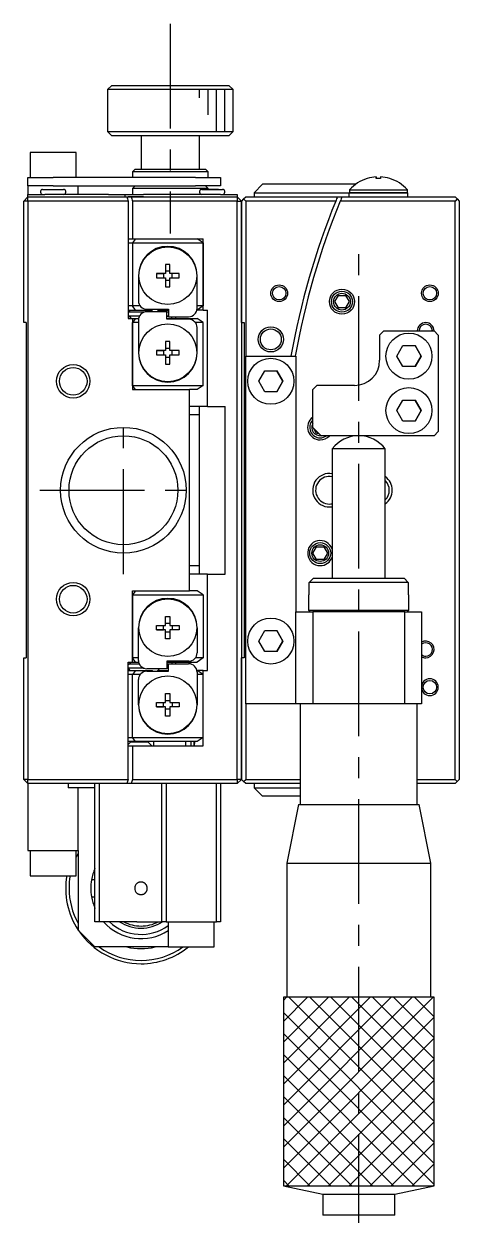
# Model space of a CAD drawing. Extents: x -157 to 403, y -26 to 311.
# Drawn here: x -82.5 to -30.5, y 98.4 to 240.5 of the extents above; entities that cross this region are included whole.
import ezdxf

# ---------------------------------------------------------------- set-up
doc = ezdxf.new("R2010")
doc.units = 0
doc.header["$LTSCALE"] = 10
doc.linetypes.add('CENTER', pattern=[2, 1.25, -0.25, 0.25, -0.25])
doc.layers.get('0').update_dxf_attribs({"linetype": 'CONTINUOUS'})
doc.layers.add('CENTER', color=1, linetype='CENTER')

msp = doc.modelspace()

# ---------------------------------------------------------------- linework, layer by layer
at = {"color": 7, "linetype": 'CONTINUOUS'}
for p, q in [((-72.009041, 233.151845), (-72.509041, 232.651845)), ((-72.009041, 233.151845), (-65.009041, 233.151845)), ((-65.009041, 233.151845), (-58.009041, 233.151845)), ((-57.509041, 232.651845), (-58.009041, 233.151845)), ((-65.009041, 232.651845), (-72.509041, 232.651845)), ((-72.509041, 232.651845), (-72.509041, 227.651845)), ((-57.509041, 232.651845), (-65.009041, 232.651845)), ((-57.509041, 227.651845), (-57.509041, 232.651845)), ((-72.509041, 227.651845), (-65.009041, 227.651845)), ((-72.509041, 227.651845), (-72.009041, 227.151845)), ((-65.009041, 227.651845), (-57.509041, 227.651845)), ((-58.009041, 227.151845), (-57.509041, 227.651845)), ((-65.009041, 227.151845), (-72.009041, 227.151845)), ((-68.509041, 227.151845), (-68.509041, 223.151845)), ((-58.009041, 227.151845), (-65.009041, 227.151845)), ((-61.509041, 223.151845), (-61.509041, 227.151845)), ((-79.00904, 225.151845), (-81.75904, 225.151845)), ((-81.75904, 225.151845), (-81.75904, 222.151845)), ((-76.25904, 225.151845), (-79.00904, 225.151845)), ((-76.25904, 222.151845), (-76.25904, 225.151845)), ((-82.00904, 221.151845), (-82.00904, 222.151845)), ((-82.00904, 222.151845), (-79.00904, 222.151845)), ((-62.00904, 222.151845), (-79.00904, 222.151845)), ((-69.20904, 223.151845), (-69.50904, 222.851845)), ((-65.00904, 222.851845), (-69.50904, 222.851845)), ((-69.50904, 222.851845), (-69.50904, 222.151845)), ((-69.20904, 223.151845), (-65.00904, 223.151845)), ((-65.00904, 223.151845), (-60.80904, 223.151845)), ((-60.50904, 222.851845), (-65.00904, 222.851845)), ((-62.00904, 222.151845), (-59.00904, 222.151845)), ((-60.50904, 222.851845), (-60.80904, 223.151845)), ((-60.50904, 222.151845), (-60.50904, 222.851845)), ((-59.00904, 222.151845), (-59.00904, 221.151845)), ((-41.497514, 222.042274), (-41.500777, 222.048965)), ((-41.497514, 222.042274), (-41.500777, 222.048965)), ((-40.409728, 222.042274), (-40.409728, 222.237126)), ((-40.409728, 222.237126), (-40.409728, 222.042274)), ((-39.889728, 222.042274), (-40.409728, 222.042274)), ((-39.889728, 222.237126), (-39.889728, 222.042274)), ((-38.798679, 222.048965), (-38.801943, 222.042274)), ((-38.798679, 222.048965), (-38.801943, 222.042274)), ((-79.00904, 221.151845), (-82.00904, 221.151845)), ((-82.00904, 221.151845), (-82.00904, 220.151845)), ((-80.50904, 220.501845), (-80.50904, 220.401845)), ((-80.25904, 220.751845), (-79.00904, 220.751845)), ((-79.75904, 220.751845), (-79.13404, 220.751845)), ((-79.13404, 220.751845), (-78.88404, 220.751845)), ((-79.00904, 221.151845), (-62.00904, 221.151845)), ((-79.00904, 220.751845), (-77.75904, 220.751845)), ((-78.88404, 220.751845), (-78.25904, 220.751845)), ((-77.50904, 220.401845), (-77.50904, 220.501845)), ((-76.00904, 220.151845), (-76.00904, 221.151845)), ((-69.209041, 221.151845), (-69.509041, 220.851845)), ((-65.009042, 220.851845), (-69.509041, 220.851845)), ((-69.509041, 220.851845), (-69.509041, 220.151845)), ((-60.509041, 220.851845), (-65.009042, 220.851845)), ((-59.00904, 221.151845), (-62.00904, 221.151845)), ((-61.50904, 220.501845), (-61.50904, 220.401845)), ((-61.25904, 220.751845), (-58.75904, 220.751845)), ((-61.25904, 220.751845), (-60.13404, 220.751845)), ((-60.509041, 220.851845), (-60.809041, 221.151845)), ((-60.75904, 220.751845), (-60.13404, 220.751845)), ((-60.13404, 220.751845), (-60.75904, 220.751845)), ((-60.509041, 220.751845), (-60.509041, 220.851845)), ((-60.13404, 220.751845), (-59.88404, 220.751845)), ((-59.88404, 220.751845), (-60.13404, 220.751845)), ((-60.13404, 220.751845), (-59.88404, 220.751845)), ((-59.88404, 220.751845), (-58.75904, 220.751845)), ((-59.25904, 220.751845), (-59.88404, 220.751845)), ((-59.88404, 220.751845), (-59.25904, 220.751845)), ((-58.50904, 220.401845), (-58.50904, 220.501845)), ((-54.00904, 221.351845), (-55.00904, 220.351845)), ((-55.00904, 220.351845), (-47.50904, 220.351845)), ((-55.00904, 220.351845), (-55.00904, 219.851845)), ((-47.50904, 221.351845), (-54.00904, 221.351845)), ((-42.882859, 221.351845), (-47.50904, 221.351845)), ((-47.50904, 220.351845), (-43.658271, 220.351845)), ((-43.658271, 219.851845), (-43.658271, 220.351845)), ((-36.658271, 220.351845), (-43.658271, 220.351845)), ((-43.599728, 220.351845), (-43.658271, 220.351845)), ((-43.599728, 220.694459), (-36.699728, 220.694459)), ((-43.599728, 220.694459), (-43.599728, 220.351845)), ((-43.599728, 220.351845), (-36.699728, 220.351845)), ((-36.699728, 220.351845), (-36.699728, 220.694459)), ((-36.658271, 220.351845), (-36.699728, 220.351845)), ((-36.658271, 219.851845), (-36.658271, 220.351845)), ((-36.649728, 219.851845), (-36.649728, 220.351845)), ((-82.00904, 219.851845), (-82.50904, 219.351845)), ((-82.00904, 219.351845), (-82.50904, 219.351845)), ((-82.50904, 204.851845), (-82.50904, 219.351845)), ((-82.00904, 219.851845), (-82.00904, 220.151845)), ((-82.00904, 220.151845), (-80.00904, 220.151845)), ((-82.00904, 219.351845), (-82.00904, 219.851845)), ((-82.00904, 219.851845), (-80.00904, 219.851845)), ((-70.053552, 219.351845), (-82.00904, 219.351845)), ((-82.00904, 219.351845), (-82.00904, 150.351845)), ((-79.80904, 220.151845), (-80.00904, 220.151845)), ((-80.00904, 219.851845), (-72.38397, 219.851845)), ((-80.00904, 219.851845), (-72.38397, 219.851845)), ((-78.20904, 220.151845), (-79.80904, 220.151845)), ((-72.38397, 220.151845), (-78.20904, 220.151845)), ((-72.38397, 220.151845), (-70.38397, 220.151845)), ((-72.38397, 219.851845), (-70.212048, 219.851845)), ((-70.38397, 220.151845), (-70.127062, 220.151845)), ((-70.38397, 219.851845), (-70.38397, 220.151845)), ((-70.127062, 220.151845), (-68.212336, 220.151845)), ((-70.127062, 219.851845), (-69.687793, 219.851845)), ((-69.687793, 219.851845), (-70.127062, 219.851845)), ((-70.053552, 219.351845), (-70.053552, 205.351845)), ((-69.687793, 219.851845), (-68.212336, 219.851845)), ((-68.212336, 219.851845), (-69.687793, 219.851845)), ((-69.528534, 219.351845), (-69.528534, 214.851845)), ((-57.00904, 219.351845), (-69.528534, 219.351845)), ((-59.00904, 220.151845), (-68.212336, 220.151845)), ((-68.212336, 219.851845), (-59.00904, 219.851845)), ((-68.212336, 219.851845), (-59.00904, 219.851845)), ((-59.00904, 220.151845), (-57.00904, 220.151845)), ((-59.00904, 219.851845), (-57.00904, 219.851845)), ((-57.00904, 220.151845), (-57.00904, 219.851845)), ((-57.00904, 219.851845), (-56.50904, 219.351845)), ((-57.00904, 219.851845), (-57.00904, 219.351845)), ((-57.00904, 219.351845), (-56.50904, 219.351845)), ((-57.00904, 150.351845), (-57.00904, 219.351845)), ((-56.25904, 219.601845), (-56.50904, 219.351845)), ((-56.50904, 204.851845), (-56.50904, 219.351845)), ((-56.50904, 219.351845), (-56.50904, 204.851845)), ((-56.25904, 219.601845), (-56.00904, 219.851845)), ((-56.00904, 219.351845), (-56.25904, 219.601845)), ((-56.00904, 219.851845), (-45.05045, 219.851845)), ((-45.255721, 219.351845), (-56.00904, 219.351845)), ((-56.00904, 219.351845), (-56.00904, 200.851845)), ((-45.05045, 219.851845), (-44.50904, 219.851845)), ((-31.00904, 219.351845), (-44.715631, 219.351845)), ((-44.50904, 219.851845), (-31.00904, 219.851845)), ((-31.00904, 219.851845), (-30.75904, 219.601845)), ((-30.75904, 219.601845), (-31.00904, 219.351845)), ((-31.00904, 150.351845), (-31.00904, 219.351845)), ((-30.75904, 219.601845), (-30.50904, 219.351845)), ((-30.50904, 219.351845), (-30.50904, 150.351845)), ((-70.053552, 214.851845), (-69.528534, 214.851845)), ((-69.163308, 214.851845), (-69.528534, 214.351845)), ((-69.528534, 214.851845), (-61.093582, 214.851845)), ((-61.093582, 214.351845), (-61.794528, 214.851845)), ((-61.093582, 214.351845), (-61.093582, 214.851845)), ((-70.053552, 214.351845), (-69.528534, 214.351845)), ((-69.528534, 214.351845), (-61.093582, 214.351845)), ((-69.528534, 214.351845), (-69.528534, 206.851845)), ((-61.093582, 214.351845), (-61.093582, 206.851845)), ((-61.093582, 206.851845), (-61.093582, 214.351845)), ((-68.819583, 210.451845), (-68.819583, 207.451845)), ((-65.571041, 210.711845), (-66.658827, 210.711845)), ((-66.658827, 210.711845), (-66.658827, 210.191845)), ((-66.658827, 210.711845), (-65.834349, 210.711845)), ((-65.571041, 210.711845), (-65.834349, 210.711845)), ((-65.834349, 210.711845), (-65.834349, 210.191845)), ((-65.051041, 211.79963), (-65.571041, 211.79963)), ((-65.571041, 211.79963), (-65.571041, 210.711845)), ((-65.051041, 210.975153), (-65.571041, 210.975153)), ((-65.051041, 210.711845), (-65.051041, 211.79963)), ((-63.963255, 210.711845), (-65.051041, 210.711845)), ((-64.787733, 210.711845), (-65.051041, 210.711845)), ((-63.963255, 210.711845), (-64.787733, 210.711845)), ((-64.787733, 210.191845), (-64.787733, 210.711845)), ((-63.963255, 210.191845), (-63.963255, 210.711845)), ((-61.819583, 206.551845), (-61.819583, 210.451845)), ((-66.658827, 210.191845), (-65.571041, 210.191845)), ((-65.571041, 210.191845), (-65.571041, 209.104059)), ((-65.571041, 209.928537), (-65.051041, 209.928537)), ((-65.571041, 209.104059), (-65.051041, 209.104059)), ((-65.051041, 210.191845), (-63.963255, 210.191845)), ((-65.051041, 209.104059), (-65.051041, 210.191845)), ((-45.375066, 207.351845), (-44.942053, 208.101845)), ((-44.942053, 208.101845), (-44.076027, 208.101845)), ((-44.076027, 208.101845), (-43.643015, 207.351845)), ((-69.528534, 206.851845), (-70.053552, 206.851845)), ((-70.053552, 206.351845), (-69.163308, 206.351845)), ((-69.84891, 206.351832), (-70.016567, 206.101821)), ((-68.619584, 206.851845), (-69.528534, 206.851845)), ((-69.163308, 206.351845), (-69.528534, 206.851845)), ((-69.163308, 206.351845), (-67.190531, 206.351845)), ((-67.819583, 206.451845), (-65.219583, 206.451845)), ((-67.819583, 206.451845), (-65.219583, 206.451845)), ((-65.411041, 206.151845), (-67.811041, 206.151845)), ((-67.190531, 206.351845), (-67.05283, 206.451971)), ((-66.288099, 206.151845), (-66.580173, 206.451845)), ((-66.482815, 206.351845), (-65.219583, 206.351845)), ((-65.411041, 205.251845), (-65.411041, 206.151845)), ((-65.219583, 206.451845), (-65.219583, 205.551845)), ((-61.839788, 206.351845), (-61.794528, 206.351845)), ((-61.093582, 206.851845), (-61.819583, 206.851845)), ((-61.093582, 206.851845), (-61.794528, 206.351845)), ((-61.093582, 206.351845), (-61.794528, 206.351845)), ((-61.093582, 206.351845), (-61.093582, 206.851845)), ((-61.093582, 206.351845), (-60.564025, 206.351845)), ((-60.564025, 194.851845), (-60.564025, 206.351845)), ((-44.942053, 206.601845), (-45.375066, 207.351845)), ((-44.076027, 206.601845), (-44.942053, 206.601845)), ((-43.643015, 207.351845), (-44.076027, 206.601845)), ((-82.20904, 204.851845), (-82.50904, 204.851845)), ((-82.20904, 204.851845), (-82.20904, 164.851845)), ((-68.123291, 206.101845), (-70.053552, 206.101845)), ((-68.704069, 205.601845), (-70.053552, 205.601845)), ((-69.903282, 205.601843), (-70.053552, 205.601843)), ((-70.053552, 205.601843), (-69.939597, 205.601843)), ((-69.939597, 205.601843), (-70.053552, 205.601843)), ((-70.053552, 205.351845), (-69.528534, 205.351845)), ((-69.939597, 205.601843), (-69.696205, 205.351845)), ((-68.70407, 205.601843), (-69.903282, 205.601843)), ((-69.163308, 205.351845), (-69.528534, 204.851845)), ((-69.528534, 205.351845), (-69.163308, 205.351845)), ((-69.528534, 205.351845), (-69.528534, 204.851845)), ((-68.811041, 204.851845), (-69.528534, 204.851845)), ((-69.528534, 197.351845), (-69.528534, 204.851845)), ((-69.528534, 204.851845), (-69.528534, 197.351845)), ((-69.163308, 205.351845), (-68.790837, 205.351845)), ((-68.811041, 205.151845), (-68.811041, 201.251845)), ((-65.219583, 206.101845), (-65.411041, 206.101845)), ((-65.219583, 205.601845), (-65.411041, 205.601845)), ((-65.411041, 205.601845), (-65.219583, 205.601845)), ((-65.411041, 205.351845), (-63.77722, 205.351845)), ((-62.811041, 205.251845), (-65.411041, 205.251845)), ((-65.219583, 205.551845), (-62.819583, 205.551845)), ((-65.219583, 205.551845), (-62.819583, 205.551845)), ((-64.81873, 205.351957), (-64.798779, 205.551939)), ((-64.400835, 205.551924), (-64.378492, 205.35192)), ((-63.849199, 205.251873), (-63.77722, 205.351845)), ((-63.77722, 205.351845), (-61.794528, 205.351845)), ((-61.093582, 204.851845), (-62.011041, 204.851845)), ((-61.093582, 204.851845), (-61.794528, 205.351845)), ((-61.093582, 197.351845), (-61.093582, 204.851845)), ((-56.50904, 204.851845), (-56.20904, 204.851845)), ((-56.50904, 204.851845), (-56.50904, 164.851845)), ((-56.20904, 204.851845), (-56.20904, 164.851845)), ((-61.811041, 201.251845), (-61.811041, 204.251845)), ((-39.50904, 203.851845), (-40.00904, 203.351845)), ((-40.00904, 203.351845), (-40.00904, 200.351845)), ((-39.50904, 203.851845), (-33.50904, 203.851845)), ((-33.00904, 203.351845), (-33.50904, 203.851845)), ((-33.00904, 203.351845), (-33.00904, 191.851845)), ((-65.051041, 202.59963), (-65.571041, 202.59963)), ((-65.571041, 202.59963), (-65.571041, 201.511845)), ((-65.051041, 201.511845), (-65.051041, 202.59963)), ((-37.952416, 200.851845), (-37.230728, 202.101845)), ((-37.230728, 202.101845), (-35.787352, 202.101845)), ((-35.787352, 202.101845), (-35.065664, 200.851845)), ((-35.065664, 200.851845), (-35.787352, 202.101845)), ((-65.571041, 201.511845), (-66.658827, 201.511845)), ((-66.658827, 201.511845), (-66.658827, 200.991845)), ((-66.658827, 201.511845), (-65.834349, 201.511845)), ((-66.658827, 200.991845), (-65.571041, 200.991845)), ((-65.571041, 201.511845), (-65.834349, 201.511845)), ((-65.834349, 201.511845), (-65.834349, 200.991845)), ((-65.051041, 201.775153), (-65.571041, 201.775153)), ((-65.571041, 200.991845), (-65.571041, 199.904059)), ((-65.571041, 200.728537), (-65.051041, 200.728537)), ((-63.963255, 201.511845), (-65.051041, 201.511845)), ((-64.787733, 201.511845), (-65.051041, 201.511845)), ((-65.051041, 200.991845), (-63.963255, 200.991845)), ((-65.051041, 199.904059), (-65.051041, 200.991845)), ((-63.963255, 201.511845), (-64.787733, 201.511845)), ((-64.787733, 200.991845), (-64.787733, 201.511845)), ((-63.963255, 200.991845), (-63.963255, 201.511845)), ((-56.00904, 159.351845), (-56.00904, 200.851845)), ((-56.00904, 200.851845), (-50.00904, 200.851845)), ((-50.00904, 200.851845), (-50.00904, 170.351845)), ((-37.230728, 199.601845), (-37.952416, 200.851845)), ((-35.065664, 200.851845), (-35.787352, 199.601845)), ((-35.787352, 199.601845), (-35.065664, 200.851845)), ((-65.571041, 199.904059), (-65.051041, 199.904059)), ((-54.452416, 197.851845), (-53.730728, 199.101845)), ((-53.730728, 199.101845), (-52.287352, 199.101845)), ((-52.287352, 199.101845), (-51.565664, 197.851845)), ((-51.565664, 197.851845), (-52.287352, 199.101845)), ((-35.787352, 199.601845), (-37.230728, 199.601845)), ((-53.730728, 196.601845), (-54.452416, 197.851845)), ((-51.565664, 197.851845), (-52.287352, 196.601845)), ((-52.287352, 196.601845), (-51.565664, 197.851845)), ((-69.528534, 197.351845), (-61.093582, 197.351845)), ((-69.163308, 196.851845), (-69.528534, 197.351845)), ((-69.528534, 197.351845), (-69.528534, 196.851845)), ((-69.528534, 196.851845), (-62.70904, 196.851845)), ((-61.794528, 196.851845), (-62.70904, 196.851845)), ((-62.70904, 172.851845), (-62.70904, 196.851845)), ((-61.093582, 197.351845), (-61.794528, 196.851845)), ((-52.287352, 196.601845), (-53.730728, 196.601845)), ((-47.50904, 197.351845), (-48.00904, 196.851845)), ((-48.00904, 192.351845), (-48.00904, 196.851845)), ((-43.00904, 197.351845), (-47.50904, 197.351845)), ((-60.564025, 194.851845), (-62.70904, 194.851845)), ((-61.50904, 174.851845), (-61.50904, 194.851845)), ((-60.564025, 194.851845), (-58.442691, 194.851845)), ((-58.442691, 174.851845), (-58.442691, 194.851845)), ((-37.952416, 194.351845), (-37.230728, 195.601845)), ((-37.230728, 195.601845), (-35.787352, 195.601845)), ((-35.787352, 195.601845), (-35.065664, 194.351845)), ((-35.065664, 194.351845), (-35.787352, 195.601845)), ((-61.50904, 193.851845), (-62.70904, 193.851845)), ((-37.230728, 193.101845), (-37.952416, 194.351845)), ((-35.065664, 194.351845), (-35.787352, 193.101845)), ((-35.787352, 193.101845), (-35.065664, 194.351845)), ((-48.00904, 192.351845), (-47.00904, 191.351845)), ((-47.542053, 191.601845), (-47.928655, 192.27146)), ((-35.787352, 193.101845), (-37.230728, 193.101845)), ((-47.25904, 191.601845), (-47.542053, 191.601845)), ((-33.50904, 191.351845), (-47.00904, 191.351845)), ((-33.50904, 191.351845), (-33.00904, 191.851845)), ((-39.33404, 189.784665), (-45.68404, 189.784665)), ((-45.68404, 189.784665), (-45.68404, 174.351845)), ((-39.33404, 174.351845), (-39.33404, 189.784665)), ((-47.975066, 177.351845), (-47.542053, 178.101845)), ((-47.542053, 178.101845), (-46.676027, 178.101845)), ((-46.676027, 178.101845), (-46.243015, 177.351845)), ((-47.542053, 176.601845), (-47.975066, 177.351845)), ((-46.676027, 176.601845), (-47.542053, 176.601845)), ((-46.243015, 177.351845), (-46.676027, 176.601845)), ((-62.70904, 175.851845), (-61.50904, 175.851845)), ((-60.564025, 174.851845), (-62.70904, 174.851845)), ((-60.564025, 163.351845), (-60.564025, 174.851845)), ((-60.564025, 174.851845), (-58.442691, 174.851845)), ((-48.42512, 173.851845), (-47.917367, 174.351845)), ((-36.59296, 173.851845), (-48.42512, 173.851845)), ((-48.42512, 172.351845), (-48.42512, 173.851845)), ((-47.917367, 174.351845), (-37.100713, 174.351845)), ((-37.100713, 174.351845), (-36.59296, 173.851845)), ((-36.59296, 173.851845), (-36.59296, 172.351845)), ((-69.163308, 172.851845), (-69.528534, 172.351845)), ((-69.528534, 172.851845), (-62.70904, 172.851845)), ((-69.528534, 172.351845), (-69.528534, 172.851845)), ((-69.528534, 172.351845), (-61.093582, 172.351845)), ((-69.528534, 172.351845), (-69.528534, 164.851845)), ((-69.528534, 164.851845), (-69.528534, 172.351845)), ((-61.794528, 172.851845), (-62.70904, 172.851845)), ((-61.093582, 172.351845), (-61.794528, 172.851845)), ((-61.093582, 172.351845), (-61.093582, 164.851845)), ((-48.50904, 172.351845), (-48.42512, 172.351845)), ((-48.50904, 172.351845), (-48.50904, 170.551845)), ((-36.59296, 172.351845), (-36.50904, 172.351845)), ((-36.50904, 170.551845), (-36.50904, 172.351845)), ((-65.571041, 169.79963), (-65.051041, 169.79963)), ((-65.571041, 168.711845), (-65.571041, 169.79963)), ((-65.051041, 169.79963), (-65.051041, 168.711845)), ((-50.00904, 159.351845), (-50.00904, 170.351845)), ((-50.00904, 170.351845), (-48.00904, 170.351845)), ((-48.50904, 170.551845), (-36.50904, 170.551845)), ((-48.50904, 170.551845), (-48.30904, 170.351845)), ((-48.00904, 170.351845), (-48.00904, 159.351845)), ((-37.00904, 170.351845), (-48.00904, 170.351845)), ((-37.00904, 159.351845), (-37.00904, 170.351845)), ((-37.00904, 170.351845), (-35.00904, 170.351845)), ((-36.70904, 170.351845), (-36.50904, 170.551845)), ((-35.00904, 170.351845), (-35.00904, 159.351845)), ((-68.811041, 164.551845), (-68.811041, 168.451845)), ((-66.658827, 168.711845), (-65.571041, 168.711845)), ((-66.658827, 168.191845), (-66.658827, 168.711845)), ((-65.571041, 168.191845), (-66.658827, 168.191845)), ((-66.658827, 168.191845), (-65.834349, 168.191845)), ((-65.834349, 168.191845), (-65.834349, 168.711845)), ((-65.571041, 168.191845), (-65.834349, 168.191845)), ((-65.571041, 168.975153), (-65.051041, 168.975153)), ((-65.571041, 167.104059), (-65.571041, 168.191845)), ((-65.051041, 167.928537), (-65.571041, 167.928537)), ((-65.051041, 168.711845), (-63.963255, 168.711845)), ((-65.051041, 168.191845), (-65.051041, 167.104059)), ((-63.963255, 168.191845), (-65.051041, 168.191845)), ((-64.787733, 168.191845), (-65.051041, 168.191845)), ((-64.787733, 168.711845), (-64.787733, 168.191845)), ((-63.963255, 168.191845), (-64.787733, 168.191845)), ((-63.963255, 168.711845), (-63.963255, 168.191845)), ((-61.811041, 168.451845), (-61.811041, 165.451845)), ((-54.452416, 166.851845), (-53.730728, 168.101845)), ((-53.730728, 168.101845), (-52.287352, 168.101845)), ((-52.287352, 168.101845), (-51.565664, 166.851845)), ((-51.565664, 166.851845), (-52.287352, 168.101845)), ((-65.051041, 167.104059), (-65.571041, 167.104059)), ((-53.730728, 165.601845), (-54.452416, 166.851845)), ((-51.565664, 166.851845), (-52.287352, 165.601845)), ((-52.287352, 165.601845), (-51.565664, 166.851845)), ((-52.287352, 165.601845), (-53.730728, 165.601845)), ((-82.50904, 150.351845), (-82.50904, 164.851845)), ((-82.50904, 164.851845), (-82.20904, 164.851845)), ((-70.053552, 164.351845), (-69.528534, 164.351845)), ((-70.053552, 150.351845), (-70.053552, 164.351845)), ((-69.903282, 164.101847), (-70.053552, 164.101847)), ((-70.053552, 164.101847), (-69.939597, 164.101847)), ((-69.939597, 164.101847), (-70.053552, 164.101847)), ((-68.704069, 164.101845), (-70.053552, 164.101845)), ((-68.123291, 163.601845), (-70.053552, 163.601845)), ((-70.016589, 163.60191), (-69.848967, 163.351933)), ((-69.696205, 164.351845), (-69.939597, 164.101847)), ((-68.70407, 164.101847), (-69.903282, 164.101847)), ((-68.811041, 164.851845), (-69.528534, 164.851845)), ((-69.163308, 164.351845), (-69.528534, 164.851845)), ((-69.528534, 164.351845), (-69.528534, 164.851845)), ((-69.528534, 164.351845), (-69.163308, 164.351845)), ((-69.163308, 164.351845), (-68.790837, 164.351845)), ((-65.411041, 163.551845), (-67.811041, 163.551845)), ((-66.580173, 163.251845), (-66.288099, 163.551845)), ((-62.811041, 164.451845), (-65.411041, 164.451845)), ((-65.411041, 164.451845), (-65.411041, 163.551845)), ((-65.411041, 164.351845), (-63.77722, 164.351845)), ((-65.219583, 164.101845), (-65.411041, 164.101845)), ((-65.411041, 164.101845), (-65.219583, 164.101845)), ((-65.219583, 163.601845), (-65.411041, 163.601845)), ((-65.219583, 163.251845), (-65.219583, 164.151845)), ((-65.219583, 164.151845), (-62.819583, 164.151845)), ((-65.219583, 164.151845), (-62.819583, 164.151845)), ((-64.79877, 164.151678), (-64.818731, 164.35175)), ((-64.378488, 164.351819), (-64.400845, 164.151694)), ((-63.849199, 164.451816), (-63.77722, 164.351845)), ((-63.77722, 164.351845), (-61.794528, 164.351845)), ((-61.093582, 164.851845), (-62.011041, 164.851845)), ((-61.093582, 164.851845), (-61.794528, 164.351845)), ((-56.50904, 150.351845), (-56.50904, 164.851845)), ((-56.20904, 164.851845), (-56.50904, 164.851845)), ((-56.50904, 164.851845), (-56.50904, 150.351845)), ((-70.053552, 163.351845), (-69.163308, 163.351845)), ((-69.528534, 162.851845), (-70.053552, 162.851845)), ((-69.163308, 163.351845), (-69.528534, 162.851845)), ((-68.619584, 162.851845), (-69.528534, 162.851845)), ((-69.528534, 155.351845), (-69.528534, 162.851845)), ((-69.163308, 163.351845), (-67.190531, 163.351845)), ((-68.819583, 159.251845), (-68.819583, 162.251845)), ((-67.819583, 163.251845), (-65.219583, 163.251845)), ((-67.819583, 163.251845), (-65.219583, 163.251845)), ((-67.190531, 163.351845), (-67.05283, 163.251719)), ((-66.482815, 163.351845), (-65.219583, 163.351845)), ((-61.839788, 163.351845), (-61.794528, 163.351845)), ((-61.819583, 163.151845), (-61.819583, 159.251845)), ((-61.093582, 162.851845), (-61.819583, 162.851845)), ((-61.093582, 162.851845), (-61.794528, 163.351845)), ((-61.093582, 163.351845), (-61.794528, 163.351845)), ((-61.093582, 162.851845), (-61.093582, 163.351845)), ((-61.093582, 163.351845), (-60.564025, 163.351845)), ((-61.093582, 155.351845), (-61.093582, 162.851845)), ((-61.093582, 155.351845), (-61.093582, 162.851845)), ((-66.658827, 159.511845), (-65.571041, 159.511845)), ((-66.658827, 158.991845), (-66.658827, 159.511845)), ((-65.834349, 158.991845), (-65.834349, 159.511845)), ((-65.571041, 160.59963), (-65.051041, 160.59963)), ((-65.571041, 159.511845), (-65.571041, 160.59963)), ((-65.571041, 159.775153), (-65.051041, 159.775153)), ((-65.051041, 160.59963), (-65.051041, 159.511845)), ((-65.051041, 159.511845), (-63.963255, 159.511845)), ((-64.787733, 159.511845), (-64.787733, 158.991845)), ((-63.963255, 159.511845), (-63.963255, 158.991845)), ((-50.00904, 159.351845), (-56.00904, 159.351845)), ((-56.00904, 159.351845), (-56.00904, 150.351845)), ((-48.00904, 159.351845), (-50.00904, 159.351845)), ((-49.50904, 159.351845), (-49.50904, 147.351845)), ((-42.50904, 159.351845), (-48.00904, 159.351845)), ((-37.00904, 159.351845), (-42.50904, 159.351845)), ((-35.00904, 159.351845), (-37.00904, 159.351845)), ((-35.50904, 147.351845), (-35.50904, 159.351845)), ((-65.571041, 158.991845), (-66.658827, 158.991845)), ((-66.658827, 158.991845), (-65.834349, 158.991845)), ((-65.571041, 158.991845), (-65.834349, 158.991845)), ((-65.571041, 157.904059), (-65.571041, 158.991845)), ((-65.051041, 158.728537), (-65.571041, 158.728537)), ((-65.051041, 157.904059), (-65.571041, 157.904059)), ((-65.051041, 158.991845), (-65.051041, 157.904059)), ((-63.963255, 158.991845), (-65.051041, 158.991845)), ((-64.787733, 158.991845), (-65.051041, 158.991845)), ((-63.963255, 158.991845), (-64.787733, 158.991845)), ((-70.053552, 155.351845), (-69.528534, 155.351845)), ((-69.528534, 155.351845), (-61.093582, 155.351845)), ((-69.163308, 154.851845), (-69.528534, 155.351845)), ((-61.093582, 155.351845), (-61.794528, 154.851845)), ((-61.093582, 154.351845), (-61.093582, 155.351845)), ((-69.163308, 154.851845), (-70.053552, 154.851845)), ((-69.95904, 154.593564), (-70.053552, 154.499052)), ((-70.053552, 154.351845), (-69.528534, 154.351845)), ((-69.70904, 154.843564), (-69.95904, 154.593564)), ((-69.70904, 154.843564), (-68.70904, 154.843564)), ((-69.699958, 154.843564), (-69.708239, 154.851845)), ((-69.528534, 154.351845), (-69.528534, 150.351845)), ((-69.528534, 154.351845), (-67.209045, 154.351845)), ((-61.794528, 154.851845), (-69.163308, 154.851845)), ((-68.70904, 154.843564), (-67.70904, 154.843564)), ((-67.45904, 154.593564), (-67.70904, 154.843564)), ((-67.217321, 154.351845), (-67.45904, 154.593564)), ((-67.209045, 154.351845), (-61.093582, 154.351845)), ((-67.00904, 154.851845), (-67.00904, 154.351845)), ((-63.144914, 154.351845), (-63.166371, 154.851845)), ((-62.50904, 154.351845), (-62.50904, 154.851845)), ((-62.197424, 154.851845), (-62.221539, 154.351845)), ((-82.00904, 150.351845), (-82.50904, 150.351845)), ((-82.00904, 149.851845), (-82.50904, 150.351845)), ((-82.00904, 150.351845), (-70.053552, 150.351845)), ((-82.00904, 149.851845), (-82.00904, 150.351845)), ((-82.00904, 149.851845), (-82.00904, 141.851845)), ((-70.212048, 149.851845), (-82.00904, 149.851845)), ((-77.20904, 149.851845), (-77.20904, 149.351845)), ((-76.00904, 149.351845), (-77.20904, 149.351845)), ((-76.00904, 141.851845), (-76.00904, 149.351845)), ((-74.00904, 149.351845), (-76.00904, 149.351845)), ((-74.00904, 133.351845), (-74.00904, 149.851845)), ((-73.50904, 149.851845), (-73.50904, 133.351845)), ((-69.687793, 149.851845), (-70.212048, 149.851845)), ((-57.00904, 149.851845), (-69.687793, 149.851845)), ((-69.528534, 150.351845), (-57.00904, 150.351845)), ((-66.00904, 133.351845), (-66.00904, 149.851845)), ((-65.50904, 149.851845), (-65.50904, 133.351845)), ((-59.50904, 133.351845), (-59.50904, 149.851845)), ((-59.00904, 149.851845), (-59.00904, 133.351845)), ((-56.50904, 150.351845), (-57.00904, 150.351845)), ((-57.00904, 150.351845), (-57.00904, 149.851845)), ((-56.50904, 150.351845), (-57.00904, 149.851845)), ((-56.25904, 150.101845), (-56.50904, 150.351845)), ((-56.25904, 150.101845), (-56.00904, 150.351845)), ((-56.00904, 149.851845), (-56.25904, 150.101845)), ((-56.00904, 150.351845), (-49.50904, 150.351845)), ((-49.50904, 149.851845), (-56.00904, 149.851845)), ((-55.00904, 149.851845), (-55.00904, 149.351845)), ((-55.00904, 149.351845), (-49.50904, 149.351845)), ((-55.00904, 149.351845), (-54.00904, 148.351845)), ((-35.50904, 150.351845), (-31.00904, 150.351845)), ((-31.00904, 149.851845), (-35.50904, 149.851845)), ((-31.00904, 150.351845), (-30.75904, 150.101845)), ((-30.75904, 150.101845), (-31.00904, 149.851845)), ((-30.50904, 150.351845), (-30.75904, 150.101845)), ((-49.50904, 148.351845), (-54.00904, 148.351845)), ((-49.70904, 147.351845), (-51.10904, 140.351845)), ((-49.70904, 147.351845), (-35.30904, 147.351845)), ((-33.90904, 140.351845), (-35.30904, 147.351845)), ((-82.00904, 141.851845), (-76.00904, 141.851845)), ((-81.75904, 141.851845), (-81.75904, 138.851845)), ((-76.25904, 138.851845), (-76.25904, 141.851845)), ((-76.00904, 141.851845), (-76.00904, 132.351845)), ((-51.10904, 140.351845), (-33.90904, 140.351845)), ((-51.10904, 140.351845), (-51.10904, 124.351845)), ((-33.90904, 124.351845), (-33.90904, 140.351845)), ((-81.75904, 138.851845), (-79.00904, 138.851845)), ((-79.00904, 138.851845), (-76.25904, 138.851845)), ((-74.009092, 138.351845), (-74.42512, 138.351845)), ((-68.982434, 137.933562), (-69.00904, 137.910862)), ((-68.954786, 137.955009), (-68.982434, 137.933562)), ((-68.926188, 137.975132), (-68.954786, 137.955009)), ((-68.896996, 137.993707), (-68.926188, 137.975132)), ((-68.866971, 138.010922), (-68.896996, 137.993707)), ((-68.836215, 138.02672), (-68.866971, 138.010922)), ((-68.814297, 138.036913), (-68.836215, 138.02672)), ((-68.792071, 138.04639), (-68.814297, 138.036913)), ((-68.760918, 138.058283), (-68.792071, 138.04639)), ((-68.729278, 138.068778), (-68.760918, 138.058283)), ((-68.697253, 138.077845), (-68.729278, 138.068778)), ((-68.663073, 138.085855), (-68.697253, 138.077845)), ((-68.628585, 138.092254), (-68.663073, 138.085855)), ((-68.593909, 138.097027), (-68.628585, 138.092254)), ((-68.571713, 138.099221), (-68.593909, 138.097027)), ((-68.549487, 138.100753), (-68.571713, 138.099221)), ((-68.520009, 138.101764), (-68.549487, 138.100753)), ((-68.490552, 138.101616), (-68.520009, 138.101764)), ((-68.461185, 138.100316), (-68.490552, 138.101616)), ((-68.432236, 138.097901), (-68.461185, 138.100316)), ((-68.403442, 138.094373), (-68.432236, 138.097901)), ((-68.374866, 138.089745), (-68.403442, 138.094373)), ((-68.353763, 138.085595), (-68.374866, 138.089745)), ((-68.332813, 138.080847), (-68.353763, 138.085595)), ((-68.300722, 138.072333), (-68.332813, 138.080847)), ((-68.269253, 138.062479), (-68.300722, 138.072333)), ((-68.238298, 138.051272), (-68.269253, 138.062479)), ((-68.208176, 138.038853), (-68.238298, 138.051272)), ((-68.178659, 138.025156), (-68.208176, 138.038853)), ((-68.150044, 138.010344), (-68.178659, 138.025156)), ((-68.122113, 137.99433), (-68.150044, 138.010344)), ((-68.095038, 137.977226), (-68.122113, 137.99433)), ((-68.075932, 137.96415), (-68.095038, 137.977226)), ((-68.05724, 137.95049), (-68.075932, 137.96415)), ((-68.032097, 137.930657), (-68.05724, 137.95049)), ((-68.007803, 137.909751), (-68.032097, 137.930657)), ((-67.984415, 137.887819), (-68.007803, 137.909751)), ((-67.960692, 137.863521), (-67.984415, 137.887819)), ((-69.00904, 136.792828), (-68.982861, 136.770475)), ((-68.982861, 136.770475), (-68.955672, 136.749335)), ((-68.955672, 136.749335), (-68.92756, 136.729477)), ((-68.92756, 136.729477), (-68.90015, 136.711899)), ((-68.90015, 136.711899), (-68.871998, 136.695522)), ((-68.871998, 136.695522), (-68.843188, 136.680394)), ((-68.843188, 136.680394), (-68.821949, 136.670238)), ((-68.821949, 136.670238), (-68.80041, 136.660756)), ((-68.80041, 136.660756), (-68.768464, 136.648143)), ((-68.768464, 136.648143), (-68.735984, 136.637007)), ((-68.735984, 136.637007), (-68.703081, 136.627381)), ((-68.703081, 136.627381), (-68.671603, 136.619676)), ((-68.671603, 136.619676), (-68.639846, 136.613341)), ((-68.639846, 136.613341), (-68.607906, 136.60839)), ((-68.607906, 136.60839), (-68.584702, 136.605671)), ((-68.584702, 136.605671), (-68.561452, 136.603678)), ((-68.561452, 136.603678), (-68.531143, 136.602173)), ((-68.531143, 136.602173), (-68.500823, 136.601894)), ((-68.500823, 136.601894), (-68.470568, 136.602834)), ((-68.470568, 136.602834), (-68.440455, 136.604987)), ((-68.440455, 136.604987), (-68.410092, 136.608403)), ((-68.410092, 136.608403), (-68.379924, 136.613046)), ((-68.379924, 136.613046), (-68.350023, 136.618898)), ((-68.350023, 136.618898), (-68.320461, 136.62594)), ((-68.320461, 136.62594), (-68.287319, 136.635369)), ((-68.287319, 136.635369), (-68.254686, 136.646294)), ((-68.254686, 136.646294), (-68.222656, 136.658675)), ((-68.222656, 136.658675), (-68.192967, 136.6717)), ((-68.192967, 136.6717), (-68.163889, 136.685985)), ((-68.163889, 136.685985), (-68.135493, 136.701489)), ((-68.135493, 136.701489), (-68.1154, 136.713451)), ((-68.1154, 136.713451), (-68.095696, 136.726028)), ((-68.095696, 136.726028), (-68.078129, 136.737992)), ((-68.078129, 136.737992), (-68.060909, 136.750448)), ((-68.060909, 136.750448), (-68.038348, 136.767938)), ((-68.038348, 136.767938), (-68.016453, 136.786286)), ((-68.016453, 136.786286), (-67.995268, 136.805458)), ((-67.995268, 136.805458), (-67.974632, 136.825626)), ((-67.974632, 136.825626), (-67.954759, 136.846601)), ((-67.93805, 137.838124), (-67.960692, 137.863521)), ((-67.954759, 136.846601), (-67.935691, 136.868346)), ((-67.916556, 137.811696), (-67.93805, 137.838124)), ((-67.935691, 136.868346), (-67.921865, 136.885235)), ((-67.921865, 136.885235), (-67.90852, 136.90254)), ((-67.893865, 137.780863), (-67.916556, 137.811696)), ((-67.90852, 136.90254), (-67.889743, 136.928795)), ((-67.872711, 137.74881), (-67.893865, 137.780863)), ((-67.889743, 136.928795), (-67.871987, 136.956039)), ((-67.853185, 137.715649), (-67.872711, 137.74881)), ((-67.871987, 136.956039), (-67.85539, 136.984093)), ((-67.85539, 136.984093), (-67.839846, 137.013203)), ((-67.839807, 137.690407), (-67.853185, 137.715649)), ((-67.839846, 137.013203), (-67.825562, 137.043044)), ((-67.827365, 137.664596), (-67.839807, 137.690407)), ((-67.815891, 137.638273), (-67.827365, 137.664596)), ((-67.825562, 137.043044), (-67.812452, 137.07388)), ((-67.805419, 137.611492), (-67.815891, 137.638273)), ((-67.812452, 137.07388), (-67.800704, 137.105351)), ((-67.795914, 137.58411), (-67.805419, 137.611492)), ((-67.800704, 137.105351), (-67.790297, 137.137582)), ((-67.78745, 137.5563), (-67.795914, 137.58411)), ((-67.790297, 137.137582), (-67.781187, 137.17094)), ((-67.780055, 137.528132), (-67.78745, 137.5563)), ((-67.781187, 137.17094), (-67.773604, 137.204773)), ((-67.773754, 137.499674), (-67.780055, 137.528132)), ((-67.768627, 137.471365), (-67.773754, 137.499674)), ((-67.773604, 137.204773), (-67.767584, 137.238958)), ((-67.764583, 137.442819), (-67.768627, 137.471365)), ((-67.767584, 137.238958), (-67.763344, 137.271634)), ((-67.761632, 137.414113), (-67.764583, 137.442819)), ((-67.763344, 137.271634), (-67.760537, 137.304515)), ((-67.759788, 137.385321), (-67.761632, 137.414113)), ((-67.760537, 137.304515), (-67.759178, 137.337487)), ((-67.759101, 137.36141), (-67.759788, 137.385321)), ((-67.759178, 137.337487), (-67.759101, 137.36141)), ((-74.42512, 136.351845), (-74.009092, 136.351845)), ((-76.00904, 132.351845), (-74.00904, 130.351845)), ((-73.50904, 133.351845), (-74.00904, 133.351845)), ((-69.00904, 133.351845), (-73.50904, 133.351845)), ((-69.00904, 133.351845), (-66.00904, 133.351845)), ((-65.50904, 133.351845), (-66.00904, 133.351845)), ((-65.50904, 133.351845), (-59.50904, 133.351845)), ((-65.25904, 133.351845), (-65.25904, 130.351845)), ((-59.75904, 130.351845), (-59.75904, 133.351845)), ((-59.00904, 133.351845), (-59.50904, 133.351845)), ((-65.25904, 130.351845), (-74.00904, 130.351845)), ((-65.25904, 130.351845), (-62.50904, 130.351845)), ((-62.50904, 130.351845), (-59.75904, 130.351845)), ((-42.50904, 124.351845), (-51.50904, 124.351845)), ((-33.50904, 124.351845), (-51.50904, 124.351845)), ((-51.50904, 124.351845), (-51.50904, 101.851845)), ((-33.50904, 101.851845), (-33.50904, 124.351845)), ((-51.50904, 101.851845), (-46.80904, 100.851845)), ((-51.50904, 101.851845), (-33.50904, 101.851845)), ((-38.20904, 100.851845), (-33.50904, 101.851845)), ((-46.80904, 100.851845), (-38.20904, 100.851845)), ((-46.80904, 100.851845), (-46.80904, 98.351845)), ((-38.20904, 98.351845), (-38.20904, 100.851845)), ((-38.20904, 98.351845), (-46.80904, 98.351845))]:
    msp.add_line(p, q, dxfattribs=at)
at = {"color": 3, "linetype": 'CONTINUOUS'}
for p, q in [((-61.509041, 231.651845), (-61.509041, 232.651845)), ((-60.509041, 229.651845), (-60.509041, 232.651845)), ((-59.509041, 227.651845), (-59.509041, 232.651845)), ((-58.509041, 227.651845), (-58.509041, 232.651845)), ((-67.009035, 154.851845), (-67.009035, 154.351845)), ((-62.107814, 154.351845), (-62.087829, 154.851845)), ((-51.50904, 123.980075), (-51.13727, 124.351845)), ((-51.50904, 121.480075), (-48.63727, 124.351845)), ((-51.50904, 118.980075), (-46.13727, 124.351845)), ((-51.50904, 116.480075), (-43.63727, 124.351845)), ((-51.50904, 113.980075), (-41.13727, 124.351845)), ((-51.50904, 111.480075), (-38.63727, 124.351845)), ((-51.50904, 108.980075), (-36.13727, 124.351845)), ((-51.50904, 106.480075), (-33.63727, 124.351845)), ((-50.844649, 124.351845), (-33.50904, 107.016236)), ((-48.344649, 124.351845), (-33.50904, 109.516236)), ((-45.844649, 124.351845), (-33.50904, 112.016236)), ((-43.344649, 124.351845), (-33.50904, 114.516236)), ((-40.844649, 124.351845), (-33.50904, 117.016236)), ((-38.344649, 124.351845), (-33.50904, 119.516236)), ((-35.844649, 124.351845), (-33.50904, 122.016236)), ((-51.50904, 122.516236), (-33.50904, 104.516236)), ((-51.50904, 103.980075), (-33.50904, 121.980075)), ((-51.50904, 120.016236), (-33.50904, 102.016236)), ((-51.13727, 101.851845), (-33.50904, 119.480075)), ((-51.50904, 117.516236), (-35.844649, 101.851845)), ((-48.63727, 101.851845), (-33.50904, 116.980075)), ((-51.50904, 115.016236), (-38.344649, 101.851845)), ((-46.13727, 101.851845), (-33.50904, 114.480075)), ((-51.50904, 112.516236), (-40.844649, 101.851845)), ((-43.63727, 101.851845), (-33.50904, 111.980075)), ((-51.50904, 110.016236), (-43.344649, 101.851845)), ((-41.13727, 101.851845), (-33.50904, 109.480075)), ((-51.50904, 107.516236), (-45.844649, 101.851845)), ((-38.63727, 101.851845), (-33.50904, 106.980075)), ((-51.50904, 105.016236), (-48.344649, 101.851845)), ((-36.13727, 101.851845), (-33.50904, 104.480075)), ((-51.50904, 102.516236), (-50.844649, 101.851845)), ((-33.63727, 101.851845), (-33.50904, 101.980075))]:
    msp.add_line(p, q, dxfattribs=at)
at = {"color": 7, "linetype": 'CONTINUOUS'}
for centre, radius in [((-65.311041, 210.451845), 3.45), ((-52.00904, 208.351845), 0.8), ((-34.00904, 208.351845), 0.8), ((-44.50904, 207.351845), 1.25), ((-44.50904, 207.351845), 1), ((-65.311041, 201.251845), 3.45), ((-53.00904, 202.851845), 1.25), ((-36.50904, 200.851845), 2.75), ((-53.00904, 197.851845), 2.75), ((-76.60904, 197.851845), 1.65), ((-36.50904, 194.351845), 2.75), ((-70.60904, 184.851845), 7.5), ((-70.60904, 184.851845), 6.5), ((-47.10904, 177.351845), 1.25), ((-47.10904, 177.351845), 1), ((-76.60904, 171.851845), 1.65), ((-65.311041, 168.451845), 3.45), ((-53.00904, 166.851845), 2.75), ((-65.311041, 159.251845), 3.45), ((-34.00904, 161.351845), 0.8)]:
    msp.add_circle(centre, radius, dxfattribs=at)
at = {"color": 3, "linetype": 'CONTINUOUS'}
for centre, radius in [((-52.00904, 208.351845), 1), ((-34.00904, 208.351845), 1), ((-44.50904, 207.351845), 1.5), ((-53.00904, 202.851845), 1.5), ((-76.60904, 197.851845), 2), ((-76.60904, 171.851845), 2)]:
    msp.add_circle(centre, radius, dxfattribs=at)
at = {"color": 7, "linetype": 'CONTINUOUS'}
for centre, radius, start, end in [((-40.149728, 217.651845), 4.6, 107.079977, 138.590378), ((-40.149728, 217.651845), 4.592646, 93.245378, 107.065578), ((-40.149728, 217.651845), 4.592646, 72.934422, 86.754622), ((-40.149728, 217.651845), 4.6, 41.409622, 72.920023), ((-80.25904, 220.501845), 0.25, 90, 180), ((-80.25904, 220.401845), 0.25, 180, 270), ((-77.75904, 220.501845), 0.25, 0, 90), ((-77.75904, 220.401845), 0.25, 270, 0), ((-61.25904, 220.501845), 0.25, 90, 180), ((-61.25904, 220.401845), 0.25, 180, 270), ((-58.75904, 220.501845), 0.25, 0, 90), ((-58.75904, 220.401845), 0.25, 270, 0), ((39.49096, 254.351845), 115, 197.457603, 197.718932), ((39.49096, 254.351845), 114.5, 197.536304, 197.79889), ((39.49096, 184.851845), 91.5, 157.848979, 169.929292), ((39.49096, 184.851845), 91, 157.720761, 169.873376), ((39.49096, 184.851845), 91.5, 157.510528, 157.848979), ((39.49096, 184.851845), 91, 157.380135, 157.720761), ((-65.319583, 210.451845), 3.5, 0, 180), ((-67.819583, 207.451845), 1, 180, 270), ((-67.811041, 205.151845), 1, 90, 180), ((-62.819583, 206.551845), 1, 270, 0), ((-62.811041, 204.251845), 1, 0, 90), ((-34.50904, 203.851845), 0.8, 0, 180), ((-65.311041, 201.251845), 3.5, 180, 0), ((-43.00904, 200.351845), 3, 270, 0), ((-47.10904, 192.351845), 1.25, 136.05448, 270), ((-47.10904, 192.351845), 1, 154.158067, 275.476392), ((-47.10904, 192.351845), 1.25, 270, 306.869898), ((-42.50904, 187.351688), 4, 37.462651, 142.537349), ((-46.00904, 184.851845), 1.65, 78.640189, 270), ((-40.50904, 184.851845), 1.65, 315.407766, 44.592234), ((-46.00904, 184.851845), 1.65, 270, 281.359811), ((-65.311041, 168.451845), 3.5, 0, 180), ((-34.50904, 165.851845), 0.8, 270, 128.682187), ((-62.811041, 165.451845), 1, 270, 0), ((-34.50904, 165.851845), 0.8, 231.317813, 270), ((-67.811041, 164.551845), 1, 180, 270), ((-62.819583, 163.151845), 1, 0, 90), ((-67.819583, 162.251845), 1, 90, 180), ((-65.319583, 159.251845), 3.5, 180, 0), ((39.49096, 115.351845), 115, 162.281068, 162.542397), ((39.49096, 115.351845), 114.5, 162.20111, 162.463696), ((-68.50904, 137.351845), 8.6, 150.702781, 154.311334), ((-68.50904, 137.351845), 6, 156.443536, 170.405932), ((-68.50904, 137.351845), 9, 170.405932, 213.55731), ((-68.50904, 137.351845), 8.6, 169.955174, 180), ((-68.50904, 137.351845), 6, 170.405932, 189.594068), ((-68.50904, 137.351845), 0.75, 131.810315, 228.189685), ((-68.50904, 137.351845), 8.6, 180, 209.297219), ((-68.50904, 137.351845), 6, 189.594068, 203.556464), ((-68.50904, 137.351845), 9, 214.140689, 270), ((-68.50904, 137.351845), 6, 221.810315, 302.797168), ((-68.50904, 137.351845), 5.5, 226.658242, 306.221547), ((-68.50904, 137.351845), 4.75, 237.363103, 270), ((-68.50904, 137.351845), 4.5, 242.733956, 270), ((-68.50904, 137.351845), 4.5, 270, 297.266044), ((-68.50904, 137.351845), 4.75, 270, 302.636897), ((-68.50904, 137.351845), 8.6, 234.484016, 305.515984), ((-68.50904, 137.351845), 7.2, 256.463797, 283.536203), ((-68.50904, 137.351845), 9, 270, 308.942441)]:
    msp.add_arc(centre, radius, start, end, dxfattribs=at)
at = {"color": 3, "linetype": 'CONTINUOUS'}
for centre, radius, start, end in [((-34.50904, 203.851845), 1, 0, 180), ((-47.10904, 192.351845), 1.5, 126.869898, 270), ((-47.10904, 192.351845), 1.5, 270, 318.189685), ((-46.00904, 184.851845), 2, 80.647965, 270), ((-40.50904, 184.851845), 2, 305.979801, 54.020199), ((-46.00904, 184.851845), 2, 270, 279.352035), ((-47.10904, 177.351845), 1.5, 18.194872, 270), ((-47.10904, 177.351845), 1.5, 270, 341.805128), ((-34.50904, 165.851845), 1, 270, 120), ((-34.50904, 165.851845), 1, 240, 270), ((-34.00904, 161.351845), 1, 270, 180), ((-34.00904, 161.351845), 1, 180, 270), ((-68.50904, 137.351845), 4.75, 237.363103, 270), ((-68.50904, 137.351845), 4.5, 242.733956, 270), ((-68.50904, 137.351845), 4.5, 270, 297.266044), ((-68.50904, 137.351845), 4.75, 270, 302.636897)]:
    msp.add_arc(centre, radius, start, end, dxfattribs=at)
at = {"layer": 'CENTER', "color": 1, "linetype": 'CENTER'}
for p, q in [((-65.009041, 240.501845), (-65.009041, 215.501845)), ((-42.50904, 75.501845), (-42.50904, 215.501845)), ((-70.60904, 174.851845), (-70.60904, 194.851845)), ((-80.60904, 184.851845), (-60.60904, 184.851845))]:
    msp.add_line(p, q, dxfattribs=at)

doc.saveas('drawing.dxf')
